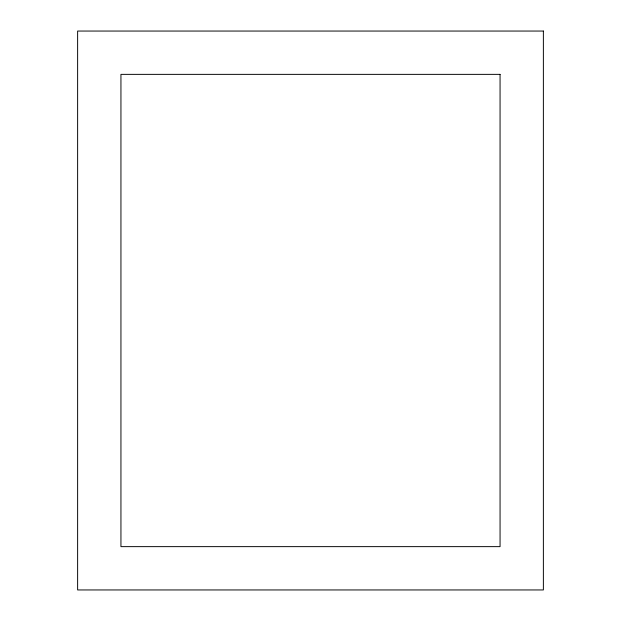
<?xml version="1.0" encoding="UTF-8"?>
<svg xmlns="http://www.w3.org/2000/svg" width="621" height="621" viewBox="0 0 621 621"><rect width="100%" height="100%" fill="white"/><g stroke="black" fill="none" stroke-linecap="round" stroke-linejoin="round"><path stroke-width="0.93" d="M543.375 31.05L77.625 31.05L77.625 589.95L543.375 589.95L543.375 31.05M500.06 74.365L120.94 74.365L120.94 546.635L500.06 546.635L500.06 74.365"/></g></svg>
